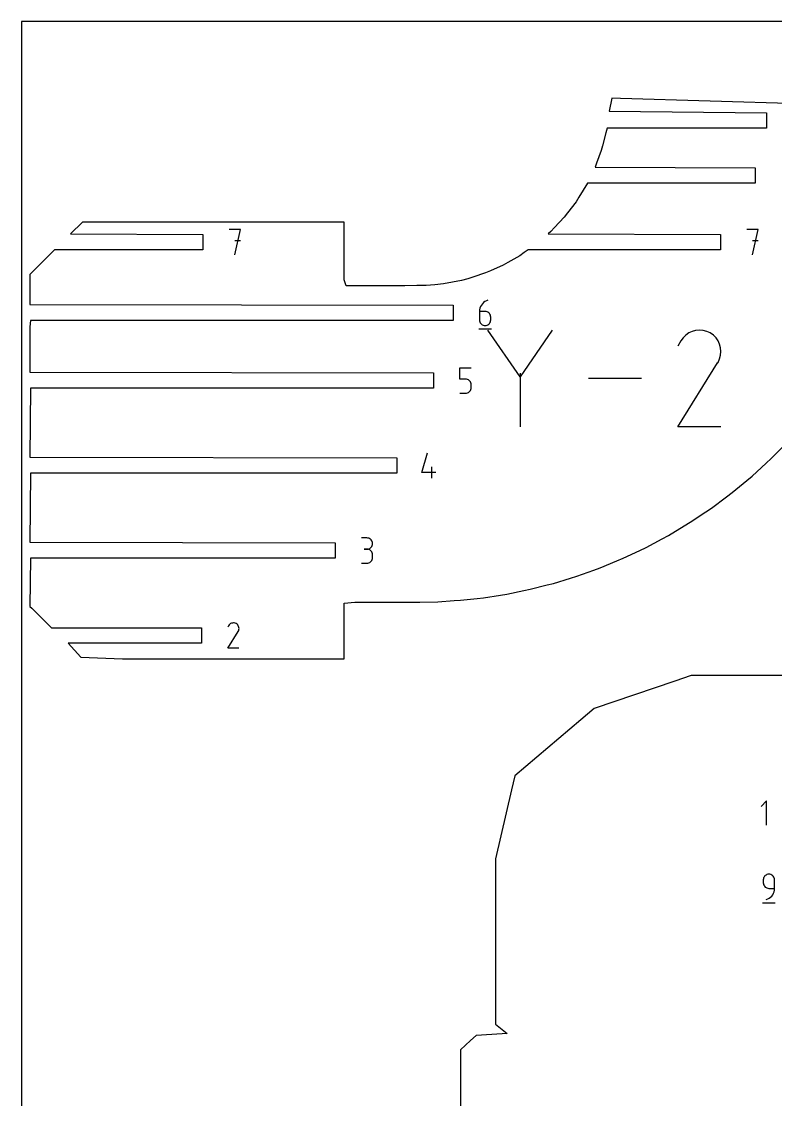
# Model space of a CAD drawing. Extents: x 0 to 900, y 0 to 1000.
# Drawn here: x 0 to 142.7, y 796 to 1000 of the extents above; entities that cross this region are included whole.
import ezdxf

# ---------------------------------------------------------------- set-up
doc = ezdxf.new("R2010")
doc.units = 0

msp = doc.modelspace()

# ---------------------------------------------------------------- linework, layer by layer
at = {"layer": 'annotation', "color": 1}
for p, q in [((41.44544, 960.62647), (39.310936, 960.62647)), ((40.378338, 955.82647), (41.44544, 960.62647)), ((139.42319, 960.62647), (137.288686, 960.62647)), ((138.356088, 955.82647), (139.42319, 960.62647)), ((41.44544, 958.488956), (40.378338, 958.488956)), ((139.42319, 958.488956), (138.356088, 958.488956)), ((87.440529, 946.805039), (87.21926, 946.582831)), ((87.692702, 946.995205), (87.440529, 946.805039)), ((87.972903, 947.149465), (87.692702, 946.995205)), ((88.278256, 947.263954), (87.972903, 947.149465)), ((88.278256, 947.263954), (88.278256, 947.263954)), ((86.700754, 945.450882), (86.677153, 945.12644)), ((86.677153, 945.12644), (86.677153, 943.531056)), ((87.74305, 945.12644), (86.677153, 945.12644)), ((86.769642, 945.762607), (86.700754, 945.450882)), ((86.88094, 946.05775), (86.769642, 945.762607)), ((87.031772, 946.332446), (86.88094, 946.05775)), ((87.21926, 946.582831), (87.031772, 946.332446)), ((87.934754, 945.109332), (87.74305, 945.12644)), ((88.115141, 945.059992), (87.934754, 945.109332)), ((88.281211, 944.981395), (88.115141, 945.059992)), ((88.429963, 944.876517), (88.281211, 944.981395)), ((88.558396, 944.748333), (88.429963, 944.876517)), ((88.663512, 944.599818), (88.558396, 944.748333)), ((88.742309, 944.433949), (88.663512, 944.599818)), ((86.677153, 943.531056), (86.677153, 943.531056)), ((86.677153, 943.531056), (86.694362, 943.33931)), ((86.694362, 943.33931), (86.743964, 943.158813)), ((86.743964, 943.158813), (86.822922, 942.992583)), ((86.822922, 942.992583), (86.928199, 942.843641)), ((86.928199, 942.843641), (87.056757, 942.715007)), ((87.056757, 942.715007), (87.205558, 942.609702)), ((87.205558, 942.609702), (87.371566, 942.530744)), ((87.371566, 942.530744), (87.551742, 942.481155)), ((87.934754, 942.481155), (88.115141, 942.530744)), ((88.115141, 942.530744), (88.281211, 942.609702)), ((88.281211, 942.609702), (88.429963, 942.715007)), ((88.429963, 942.715007), (88.558396, 942.843641)), ((88.558396, 942.843641), (88.663512, 942.992583)), ((88.663512, 942.992583), (88.742309, 943.158813)), ((88.791788, 944.253701), (88.742309, 944.433949)), ((88.742309, 943.158813), (88.791788, 943.33931)), ((88.808947, 944.062048), (88.791788, 944.253701)), ((88.791788, 943.33931), (88.808947, 943.531056)), ((88.808947, 943.531056), (88.808947, 944.062048)), ((88.808947, 944.062048), (88.808947, 944.062048)), ((86.543652, 941.863954), (88.943652, 941.863954)), ((87.551742, 942.481155), (87.74305, 942.463954)), ((87.74305, 942.463954), (87.934754, 942.481155)), ((87.74305, 942.463954), (87.74305, 942.463954)), ((94.346127, 932.760037), (88.23205, 941.601827)), ((100.459055, 941.601827), (94.346127, 932.760037)), ((125.709599, 940.666665), (125.200685, 940.164564)), ((126.287776, 941.065361), (125.709599, 940.666665)), ((126.919737, 941.35663), (126.287776, 941.065361)), ((127.590005, 941.536451), (126.919737, 941.35663)), ((128.283101, 941.600805), (127.590005, 941.536451)), ((128.983548, 941.545669), (128.283101, 941.600805)), ((129.675868, 941.367024), (128.983548, 941.545669)), ((130.344584, 941.060848), (129.675868, 941.367024)), ((130.942679, 940.636143), (130.344584, 941.060848)), ((130.344584, 941.060848), (130.344584, 941.060848)), ((131.442751, 940.1265), (130.942679, 940.636143)), ((124.77651, 939.563077), (124.242002, 938.537742)), ((125.200685, 940.164564), (124.77651, 939.563077)), ((131.840354, 939.547538), (131.442751, 940.1265)), ((132.131041, 938.914877), (131.840354, 939.547538)), ((132.310366, 938.244136), (132.131041, 938.914877)), ((132.135702, 936.159635), (132.317143, 936.850896)), ((132.373882, 937.550936), (132.310366, 938.244136)), ((132.317143, 936.850896), (132.373882, 937.550936)), ((82.985946, 932.322792), (82.985946, 934.460306)), ((82.985946, 934.460306), (85.117741, 934.460306)), ((124.230507, 923.271516), (131.752696, 935.381274)), ((131.752696, 935.381274), (131.761688, 935.392401)), ((131.752696, 935.381274), (131.752696, 935.381274)), ((131.761688, 935.392401), (131.770312, 935.403623)), ((131.770312, 935.403623), (131.778623, 935.415034)), ((131.778623, 935.415034), (131.786679, 935.42673)), ((131.786679, 935.42673), (131.794536, 935.438803)), ((131.794536, 935.438803), (131.802251, 935.451349)), ((131.802251, 935.451349), (131.809881, 935.464464)), ((131.809881, 935.464464), (131.817483, 935.47824)), ((131.817483, 935.47824), (131.825113, 935.492773)), ((131.825113, 935.492773), (132.135702, 936.159635)), ((131.825113, 935.492773), (131.825113, 935.492773)), ((94.346127, 933.471564), (94.346127, 923.271091)), ((117.357253, 932.436459), (107.334949, 932.436459)), ((84.051844, 932.322792), (82.985946, 932.322792)), ((84.243231, 932.305684), (84.051844, 932.322792)), ((84.423449, 932.256344), (84.243231, 932.305684)), ((84.589469, 932.177747), (84.423449, 932.256344)), ((84.738261, 932.072869), (84.589469, 932.177747)), ((84.866794, 931.944685), (84.738261, 932.072869)), ((84.972038, 931.79617), (84.866794, 931.944685)), ((84.971972, 930.188935), (85.05093, 930.355164)), ((85.050964, 931.630301), (84.972038, 931.79617)), ((85.05093, 930.355164), (85.100532, 930.535662)), ((85.100542, 931.450052), (85.050964, 931.630301)), ((85.100532, 930.535662), (85.117741, 930.727408)), ((85.117741, 931.2584), (85.100542, 931.450052)), ((85.117741, 930.727408), (85.117741, 931.2584)), ((85.117741, 931.2584), (85.117741, 931.2584)), ((82.985946, 929.660306), (84.051844, 929.660306)), ((84.051844, 929.660306), (84.243152, 929.677507)), ((84.051844, 929.660306), (84.051844, 929.660306)), ((84.243152, 929.677507), (84.423328, 929.727096)), ((84.423328, 929.727096), (84.589336, 929.806054)), ((84.589336, 929.806054), (84.738137, 929.911359)), ((84.738137, 929.911359), (84.866695, 930.039993)), ((84.866695, 930.039993), (84.971972, 930.188935)), ((132.371115, 923.271516), (124.230507, 923.271516)), ((75.770176, 914.634464), (76.834568, 918.367363)), ((78.435371, 914.634464), (75.770176, 914.634464)), ((77.636475, 913.567363), (77.636475, 915.699158)), ((65.380923, 902.268851), (64.315025, 902.268851)), ((65.572627, 902.251644), (65.380923, 902.268851)), ((65.753014, 902.202056), (65.572627, 902.251644)), ((65.919083, 902.123137), (65.753014, 902.202056)), ((66.067835, 902.017936), (65.919083, 902.123137)), ((66.196269, 901.889505), (66.067835, 902.017936)), ((66.301385, 901.740891), (66.196269, 901.889505)), ((66.380182, 901.575146), (66.301385, 901.740891)), ((65.380923, 900.137056), (64.847222, 900.137056)), ((64.847222, 900.137056), (65.380923, 900.137056)), ((65.380923, 900.137056), (65.572627, 900.154267)), ((65.572627, 900.119849), (65.380923, 900.137056)), ((65.380923, 900.137056), (65.380923, 900.137056)), ((65.572627, 900.154267), (65.753014, 900.203884)), ((65.753014, 900.070261), (65.572627, 900.119849)), ((65.753014, 900.203884), (65.919083, 900.282881)), ((65.919083, 899.991342), (65.753014, 900.070261)), ((65.919083, 900.282881), (66.067835, 900.388234)), ((66.067835, 899.886142), (65.919083, 899.991342)), ((66.067835, 900.388234), (66.196269, 900.516918)), ((66.196269, 899.75771), (66.067835, 899.886142)), ((66.196269, 900.516918), (66.301385, 900.665907)), ((66.301385, 899.609096), (66.196269, 899.75771)), ((66.301385, 900.665907), (66.380182, 900.832177)), ((66.429661, 901.395318), (66.380182, 901.575146)), ((66.380182, 900.832177), (66.429661, 901.012703)), ((66.44682, 901.204458), (66.429661, 901.395318)), ((66.429661, 901.012703), (66.44682, 901.204458)), ((66.44682, 901.204458), (66.44682, 901.204458)), ((65.919083, 897.620217), (66.067835, 897.725385)), ((66.067835, 897.725385), (66.196269, 897.853792)), ((66.196269, 897.853792), (66.301385, 898.002396)), ((66.380182, 899.443351), (66.301385, 899.609096)), ((66.301385, 898.002396), (66.380182, 898.168154)), ((66.429661, 899.263523), (66.380182, 899.443351)), ((66.380182, 898.168154), (66.429661, 898.348023)), ((66.44682, 899.072664), (66.429661, 899.263523)), ((66.429661, 898.348023), (66.44682, 898.538962)), ((66.44682, 898.538962), (66.44682, 899.072664)), ((66.44682, 899.072664), (66.44682, 899.072664)), ((64.315025, 897.47457), (65.380923, 897.47457)), ((65.380923, 897.47457), (65.572627, 897.491767)), ((65.380923, 897.47457), (65.380923, 897.47457)), ((65.572627, 897.491767), (65.753014, 897.54133)), ((65.753014, 897.54133), (65.919083, 897.620217)), ((39.167895, 885.647736), (39.027923, 885.37923)), ((39.278975, 885.805248), (39.167895, 885.647736)), ((39.412245, 885.936734), (39.278975, 885.805248)), ((39.563653, 886.041141), (39.412245, 885.936734)), ((39.729146, 886.117417), (39.563653, 886.041141)), ((39.90467, 886.164507), (39.729146, 886.117417)), ((40.086172, 886.181359), (39.90467, 886.164507)), ((40.269599, 886.166921), (40.086172, 886.181359)), ((40.450899, 886.120138), (40.269599, 886.166921)), ((40.626016, 886.03996), (40.450899, 886.120138)), ((40.78264, 885.928741), (40.626016, 886.03996)), ((40.626016, 886.03996), (40.626016, 886.03996)), ((40.913595, 885.79528), (40.78264, 885.928741)), ((41.017716, 885.643667), (40.913595, 885.79528)), ((41.093839, 885.477991), (41.017716, 885.643667)), ((41.140799, 885.302343), (41.093839, 885.477991)), ((39.024913, 881.381437), (40.994761, 884.55264)), ((40.994761, 884.55264), (40.997116, 884.555554)), ((40.994761, 884.55264), (40.994761, 884.55264)), ((40.997116, 884.555554), (40.999374, 884.558493)), ((40.999374, 884.558493), (41.00155, 884.561481)), ((41.00155, 884.561481), (41.00366, 884.564543)), ((41.00366, 884.564543), (41.005718, 884.567705)), ((41.005718, 884.567705), (41.007738, 884.570991)), ((41.007738, 884.570991), (41.009736, 884.574425)), ((41.009736, 884.574425), (41.011727, 884.578033)), ((41.011727, 884.578033), (41.013725, 884.581838)), ((41.013725, 884.581838), (41.095059, 884.756471)), ((41.013725, 884.581838), (41.013725, 884.581838)), ((41.095059, 884.756471), (41.142574, 884.937492)), ((41.157432, 885.120813), (41.140799, 885.302343)), ((41.142574, 884.937492), (41.157432, 885.120813)), ((41.156707, 881.381437), (39.024913, 881.381437)), ((140.991925, 852.492864), (139.965347, 851.465996)), ((140.991925, 847.875144), (140.991925, 852.492864)), ((141.091017, 838.547434), (140.92501, 838.468436)), ((141.271194, 838.597051), (141.091017, 838.547434)), ((141.462501, 838.614262), (141.271194, 838.597051)), ((141.654206, 838.597051), (141.462501, 838.614262)), ((141.462501, 838.614262), (141.462501, 838.614262)), ((141.834593, 838.547434), (141.654206, 838.597051)), ((142.000662, 838.468436), (141.834593, 838.547434)), ((140.413813, 837.738615), (140.396604, 837.546859)), ((140.396604, 837.546859), (140.396604, 837.013158)), ((140.396604, 837.013158), (140.396604, 837.013158)), ((140.396604, 837.013158), (140.413813, 836.821413)), ((140.463415, 837.919141), (140.413813, 837.738615)), ((140.413813, 836.821413), (140.463415, 836.640915)), ((140.542374, 838.08541), (140.463415, 837.919141)), ((140.463415, 836.640915), (140.542374, 836.474685)), ((140.64765, 838.2344), (140.542374, 838.08541)), ((140.542374, 836.474685), (140.64765, 836.325744)), ((140.776208, 838.363083), (140.64765, 838.2344)), ((140.92501, 838.468436), (140.776208, 838.363083)), ((142.149414, 838.363083), (142.000662, 838.468436)), ((142.277848, 838.2344), (142.149414, 838.363083)), ((142.382963, 838.08541), (142.277848, 838.2344)), ((142.461761, 837.919141), (142.382963, 838.08541)), ((142.511239, 837.738615), (142.461761, 837.919141)), ((142.528399, 837.546859), (142.511239, 837.738615)), ((142.528399, 835.946057), (142.528399, 837.546859)), ((142.528399, 837.546859), (142.528399, 837.546859)), ((140.64765, 836.325744), (140.776208, 836.19711)), ((140.776208, 836.19711), (140.92501, 836.091804)), ((140.92501, 836.091804), (141.091017, 836.012847)), ((141.091017, 836.012847), (141.271194, 835.963258)), ((141.271194, 835.963258), (141.462501, 835.946057)), ((141.462501, 835.946057), (142.528399, 835.946057)), ((141.765558, 834.270959), (141.986601, 834.492654)), ((141.986601, 834.492654), (142.173938, 834.74256)), ((142.173938, 834.74256), (142.324678, 835.016765)), ((142.324678, 835.016765), (142.435929, 835.311357)), ((142.435929, 835.311357), (142.504799, 835.622425)), ((142.504799, 835.622425), (142.528399, 835.946057)), ((140.263404, 833.214262), (142.663404, 833.214262)), ((140.929101, 833.814262), (141.233916, 833.927851)), ((140.929101, 833.814262), (140.929101, 833.814262)), ((141.233916, 833.927851), (141.513699, 834.081387)), ((141.513699, 834.081387), (141.765558, 834.270959))]:
    msp.add_line(p, q, dxfattribs=at)
at = {"layer": 'boundary', "color": 5}
for p, q in [((111.709973, 985.470326), (111.232808, 983.015433)), ((113.357856, 985.422188), (111.709973, 985.470326)), ((166.566044, 983.867963), (113.357856, 985.422188)), ((111.232808, 983.015433), (141.023148, 982.745782)), ((141.023148, 982.745782), (141.023148, 979.845782)), ((110.830356, 979.845783), (110.603833, 978.923348)), ((141.023148, 979.845782), (110.830356, 979.845783)), ((110.603833, 978.923348), (109.955865, 976.502289)), ((109.710567, 975.585474), (108.813951, 973.179699)), ((109.955865, 976.502289), (109.710567, 975.585474)), ((108.813951, 973.179699), (108.544349, 972.456139)), ((108.544349, 972.456139), (138.828279, 972.306139)), ((138.828279, 972.306139), (138.828279, 969.406139)), ((107.099109, 969.406139), (105.494453, 966.76253)), ((138.828279, 969.406139), (107.099109, 969.406139)), ((104.965683, 965.905988), (103.333166, 963.773832)), ((105.494453, 966.76253), (104.965683, 965.905988)), ((102.715035, 962.966389), (100.866269, 960.999804)), ((103.333166, 963.773832), (102.715035, 962.966389)), ((11.504845, 962.038759), (9.292557, 959.82647)), ((19.104683, 962.038759), (11.504845, 962.038759)), ((44.724954, 962.038759), (19.104683, 962.038759)), ((52.422689, 962.038759), (44.724954, 962.038759)), ((61.065322, 962.038759), (52.422689, 962.038759)), ((61.065324, 951.093901), (61.065322, 962.038759)), ((100.866269, 960.999804), (100.166245, 960.255053)), ((9.292557, 959.82647), (34.32894, 959.67647)), ((34.32894, 959.67647), (34.32894, 956.77647)), ((100.166245, 960.255053), (99.672567, 959.82647)), ((99.672567, 959.82647), (132.30669, 959.67647)), ((132.30669, 959.67647), (132.30669, 956.77647)), ((6.24256, 956.77647), (2.711828, 953.245735)), ((34.32894, 956.77647), (6.24256, 956.77647)), ((94.329959, 955.682809), (92.014626, 954.376891)), ((95.161146, 956.268625), (94.329959, 955.682809)), ((95.881822, 956.77647), (95.161146, 956.268625)), ((132.30669, 956.77647), (95.881822, 956.77647)), ((2.711828, 953.245735), (1.94976, 952.483666)), ((88.741108, 952.827735), (87.83353, 952.428324)), ((91.137905, 953.882304), (88.741108, 952.827735)), ((92.014626, 954.376891), (91.137905, 953.882304)), ((1.94976, 952.483666), (1.5875, 952.121405)), ((1.5875, 952.121405), (1.5875, 946.463954)), ((61.415063, 950.008108), (61.065324, 951.093901)), ((83.246491, 951.017986), (81.562152, 950.656684)), ((84.47043, 951.324367), (83.246491, 951.017986)), ((85.394141, 951.627639), (84.47043, 951.324367)), ((87.83353, 952.428324), (85.394141, 951.627639)), ((63.09878, 950.007108), (61.415063, 950.008108)), ((72.516304, 950.007108), (63.09878, 950.007108)), ((74.845779, 950.014965), (72.516304, 950.007108)), ((76.580464, 950.058465), (74.845779, 950.014965)), ((78.223939, 950.179639), (76.580464, 950.058465)), ((79.886158, 950.378074), (78.223939, 950.179639)), ((81.562152, 950.656684), (79.886158, 950.378074)), ((1.5875, 946.463954), (81.693652, 946.313954)), ((81.693652, 946.313954), (81.693652, 943.413954)), ((1.6825, 943.413954), (1.5875, 942.195825)), ((81.693652, 943.413954), (1.6825, 943.413954)), ((1.5875, 942.195825), (1.5875, 933.660306)), ((1.5875, 933.660306), (78.002446, 933.510306)), ((78.002446, 933.510306), (78.002446, 930.610306)), ((1.6825, 930.610306), (1.5875, 917.567363)), ((78.002446, 930.610306), (1.6825, 930.610306)), ((141.890356, 917.294377), (144.386994, 919.835245)), ((1.5875, 917.567363), (71.053376, 917.417363)), ((71.053376, 917.417363), (71.053376, 914.517363)), ((138.284577, 913.978899), (140.906785, 916.389978)), ((140.906785, 916.389978), (141.890356, 917.294377)), ((1.6825, 914.517363), (1.5875, 901.474419)), ((71.053376, 914.517363), (1.6825, 914.517363)), ((137.257784, 913.126569), (138.284577, 913.978899)), ((134.520352, 910.854307), (137.257784, 913.126569)), ((130.613023, 907.931489), (133.454525, 910.057016)), ((133.454525, 910.057016), (134.520352, 910.854307)), ((129.512601, 907.191756), (130.613023, 907.931489)), ((126.578878, 905.219676), (129.512601, 907.191756)), ((122.434918, 902.726359), (125.448499, 904.539543)), ((125.448499, 904.539543), (126.578878, 905.219676)), ((118.198622, 900.457233), (121.279352, 902.107382)), ((121.279352, 902.107382), (122.434918, 902.726359)), ((1.5875, 901.474419), (59.331525, 901.324419)), ((59.331525, 901.324419), (59.331525, 898.424419)), ((113.887738, 898.416171), (117.02271, 899.900466)), ((117.02271, 899.900466), (118.198622, 900.457233)), ((1.6825, 898.424419), (1.5875, 889.31148)), ((59.331525, 898.424419), (1.6825, 898.424419)), ((109.520027, 896.605246), (112.696326, 897.92218)), ((112.696326, 897.92218), (113.887738, 898.416171)), ((105.113078, 895.024761), (108.317905, 896.174114)), ((108.317905, 896.174114), (109.520027, 896.605246)), ((99.474425, 893.36639), (100.684055, 893.673354)), ((100.684055, 893.673354), (103.904941, 894.656116)), ((103.904941, 894.656116), (105.113078, 895.024761)), ((90.625616, 891.456926), (91.825489, 891.644496)), ((91.825489, 891.644496), (95.042784, 892.301585)), ((95.042784, 892.301585), (96.249576, 892.54807)), ((96.249576, 892.54807), (99.474425, 893.36639)), ((61.065324, 889.13003), (61.065329, 889.931426)), ((61.065329, 889.931426), (63.09878, 890.11299)), ((63.09878, 890.11299), (72.516304, 890.11299)), ((72.516304, 890.11299), (74.517217, 890.11299)), ((74.517217, 890.11299), (75.375388, 890.127837)), ((75.375388, 890.127837), (78.760311, 890.201115)), ((78.760311, 890.201115), (81.892528, 890.402767)), ((81.892528, 890.402767), (83.067415, 890.478419)), ((83.067415, 890.478419), (86.237634, 890.826375)), ((86.237634, 890.826375), (87.426772, 890.956907)), ((87.426772, 890.956907), (90.625616, 891.456926)), ((1.5875, 889.31148), (1.949761, 888.949221)), ((1.949761, 888.949221), (2.711828, 888.187151)), ((2.711828, 888.187151), (5.667502, 885.231476)), ((61.065322, 879.394132), (61.065324, 889.13003)), ((5.667502, 885.231476), (34.041412, 885.231476)), ((34.041412, 885.231476), (34.041412, 882.331476)), ((34.041412, 882.331476), (8.812501, 882.331476)), ((8.812501, 882.331476), (11.192512, 879.706464)), ((11.192512, 879.706464), (19.104683, 879.394132)), ((19.104683, 879.394132), (44.724953, 879.394132)), ((44.724953, 879.394132), (52.422689, 879.394132)), ((52.422689, 879.394132), (61.065322, 879.394132)), ((126.739993, 876.219132), (123.652239, 875.169296)), ((145.408325, 876.219132), (126.739993, 876.219132)), ((123.652239, 875.169296), (108.379419, 869.976538)), ((108.379419, 869.976538), (105.85607, 867.831694)), ((105.85607, 867.831694), (93.374945, 857.22275)), ((93.374945, 857.22275), (92.753292, 854.580714)), ((92.753292, 854.580714), (89.678441, 841.512529)), ((89.678441, 841.512529), (89.678441, 836.248936)), ((89.678441, 836.248936), (89.67844, 810.213864)), ((89.67844, 810.213864), (91.891793, 808.463789)), ((86.059028, 808.104878), (84.985861, 807.124266)), ((90.958363, 808.406352), (86.059028, 808.104878)), ((91.891793, 808.463789), (90.958363, 808.406352)), ((84.985861, 807.124266), (83.066853, 805.370761)), ((83.066853, 805.370761), (83.066854, 791.031109))]:
    msp.add_line(p, q, dxfattribs=at)
at = {"layer": 'frame', "color": 5}
for p, q in [((900, 1000), (0, 1000)), ((0, 1000), (0, 0))]:
    msp.add_line(p, q, dxfattribs=at)

doc.saveas('drawing.dxf')
